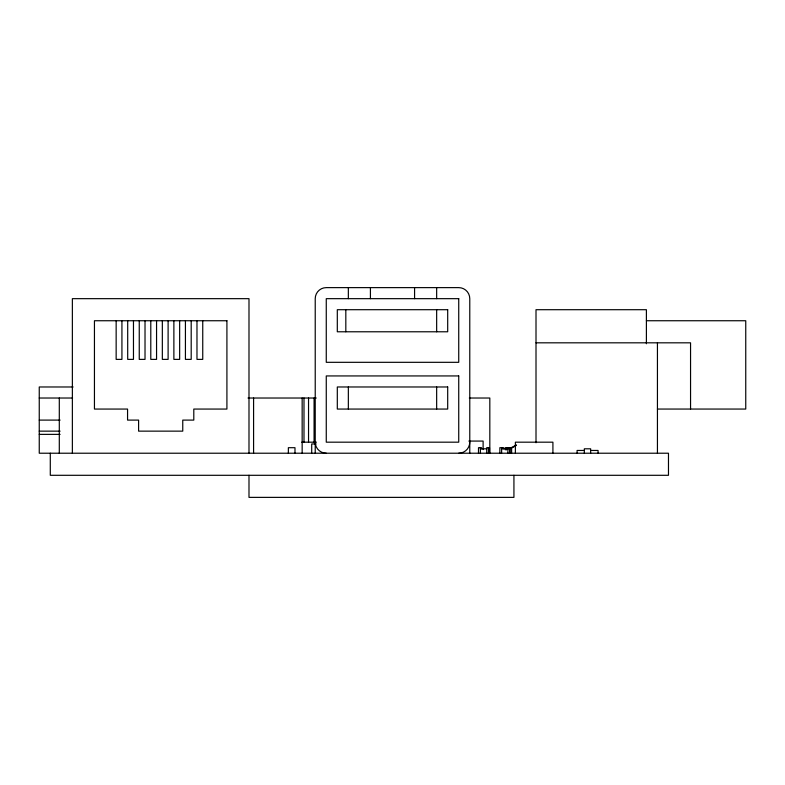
<?xml version="1.0" encoding="UTF-8"?>
<svg xmlns="http://www.w3.org/2000/svg" width="785" height="785" viewBox="0 0 785 785"><rect width="100%" height="100%" fill="white"/><g stroke="black" fill="none" stroke-linecap="round" stroke-linejoin="round"><path stroke-width="1.18" d="M516.196 445.487L512.33 447.695L505.187 447.685L505.285 449.893M511.251 447.685L516.52 444.938M646.398 320.741L745.75 320.741L745.75 409.054L657.438 409.054M536.008 342.819L690.555 342.819L690.555 409.054M73.113 386.985L39.25 386.976L39.25 453.22L668.477 453.22L668.477 475.298L50.289 475.298L50.289 453.22M39.25 398.024L72.573 398.024M248.011 398.024L316.257 398.024M469.312 398.024L489.82 398.024L489.82 453.22M39.25 420.103L60.102 420.103M39.25 431.142L60.102 431.142M39.25 434.37L60.102 434.37M468.851 441.072L483.118 441.072L483.118 449.57M301.734 442.181L316.453 442.181M316.149 443.947L311.704 443.947L311.704 453.22M480.391 448.804L486.759 448.804M501.586 448.804L509.887 448.804M584.334 450.453L577.093 450.453L577.093 453.22M590.644 450.453L598.062 450.453L598.062 453.22M657.438 342.819L657.438 453.22M646.398 343.761L646.398 309.702L536.008 309.702L536.008 442.76M590.644 453.22L590.644 448.804L584.334 448.804L584.334 453.22M552.915 453.22L552.915 442.181L515.382 442.181L515.382 453.22M513.93 475.298L513.93 497.376L248.992 497.376L248.992 475.298M511.614 447.695L511.614 453.22M509.887 447.695L509.887 453.22M509.789 447.695L509.789 453.22M507.895 447.695L507.895 453.22M506.531 447.695L506.531 449.903M503.578 448.804L503.578 447.695L499.859 447.695L499.859 453.22M501.684 447.695L501.586 453.22M489.536 453.22L489.536 447.695L486.71 447.695L486.71 453.22M488.437 447.695L488.437 453.22M481.499 448.804L481.499 447.695L478.497 447.695L478.497 453.22M480.391 447.695L480.391 453.22M469.773 453.22L469.773 298.663A11.039 11.039 0 0 0 458.734 287.624L326.266 287.624A11.039 11.039 0 0 0 315.227 298.663L315.227 453.21M436.656 287.624L436.656 298.663M436.656 309.702L436.656 331.78M436.656 386.976L436.656 409.063M414.578 287.624L414.578 298.663M370.422 287.624L370.422 298.663M348.344 287.624L348.344 298.663M348.344 386.976L348.344 409.063M345.822 309.702L345.822 331.78M314.069 398.024L314.069 442.181M308.544 398.024L308.544 442.181M303.991 398.024L303.991 442.181M302.156 398.024L302.156 453.22M294.983 453.22L294.983 447.695L288.36 447.695L288.36 453.22M253.584 398.024L253.584 453.22M248.992 453.22L248.992 298.663L72.367 298.663L72.367 453.22M202.746 320.741L202.746 359.383L196.976 359.383L196.976 320.741M191.197 320.741L191.197 359.383L185.427 359.383L185.427 320.741M179.657 320.741L179.657 359.383L173.877 359.383L173.877 320.741M168.108 320.741L168.108 359.383L162.338 359.383L162.338 320.741M156.558 320.741L156.558 359.383L150.789 359.383L150.789 320.741M145.019 320.741L145.019 359.383L139.249 359.383L139.249 320.741M133.47 320.741L133.47 359.383L127.7 359.383L127.7 320.741M121.93 320.741L121.93 359.383L116.151 359.383L116.151 320.741M59.297 398.024L59.297 453.22M326.266 453.21A11.039 11.039 0 0 1 315.227 442.181M469.773 442.181A11.039 11.039 0 0 1 458.734 453.21M458.734 298.663L326.266 298.663L326.266 362.317L458.734 362.317L458.734 298.663M447.695 309.702L337.305 309.702L337.305 331.78L447.695 331.78L447.695 309.702M226.914 320.741L94.445 320.741L94.445 409.063L127.562 409.063L127.562 420.103L138.602 420.103L138.602 431.142L182.758 431.142L182.758 420.103L193.797 420.103L193.797 409.063L226.914 409.063L226.914 320.741M458.734 375.936L326.266 375.936L326.266 442.181L458.734 442.181L458.734 375.936M447.695 386.976L337.305 386.976L337.305 409.063L447.695 409.063L447.695 386.976"/></g></svg>
